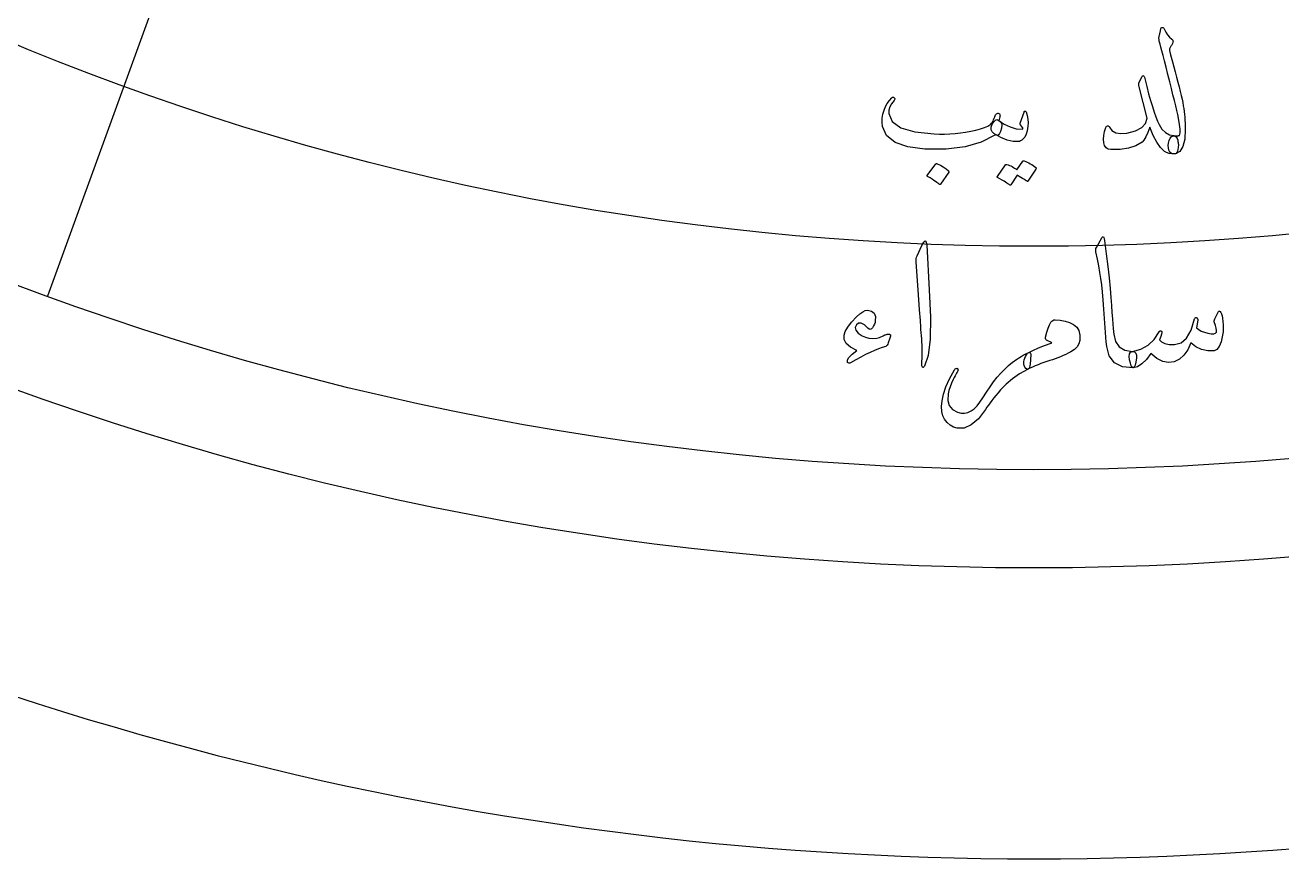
# Model space of a CAD drawing. Header units: millimetres. Extents: x -45 to 45, y -45 to 73.
# Drawn here: x -13.87 to 3.41, y -45 to -33.54 of the extents above; entities that cross this region are included whole.
import ezdxf

# ---------------------------------------------------------------- set-up
doc = ezdxf.new("R2010")
doc.units = ezdxf.units.MM
for name, color, linetype in [('CUT_OUTER', 1, 'Continuous'), ('ENGRAVE', 7, 'Continuous'), ('ENGRAVE_FINE', 8, 'Continuous'), ('GUIDE', 3, 'Continuous'), ('TEXT', 5, 'Continuous')]:
    doc.layers.add(name, color=color, linetype=linetype)

msp = doc.modelspace()

# ---------------------------------------------------------------- linework, layer by layer
at = {"layer": 'CUT_OUTER'}
msp.add_arc((0, -0.0002), 44.9998, 179.74001, 0.25885, dxfattribs=at)
at = {"layer": 'ENGRAVE'}
msp.add_circle((0, 0), 39.65, dxfattribs=at)
at = {"layer": 'ENGRAVE_FINE'}
msp.add_lwpolyline([(-13.5611, -37.2588), (-11.4591, -31.4837)], dxfattribs=at)
msp.add_circle((0, 0), 36.5771, dxfattribs=at)
at = {"layer": 'GUIDE'}
msp.add_circle((0, 0), 41, dxfattribs=at)
at = {"layer": 'TEXT'}
for points in [[(1.7432, -33.5935), (1.7465, -33.5827), (1.7514, -33.5748), (1.7577, -33.5699), (1.7656, -33.5679), (1.7727, -33.5688), (1.7792, -33.5722), (1.7851, -33.5781), (1.7902, -33.5866), (1.8117, -33.6306), (1.8367, -33.6692), (1.8653, -33.7022), (1.8973, -33.7297), (1.908, -33.7421), (1.9129, -33.7561), (1.9119, -33.7719), (1.905, -33.7894), (1.9, -33.7985), (1.8949, -33.8077), (1.8897, -33.8169), (1.8843, -33.8261), (1.8789, -33.8353), (1.8737, -33.8445), (1.8686, -33.8537), (1.8636, -33.8628), (1.866, -33.8842), (1.8794, -33.9437), (1.9041, -34.0411), (1.94, -34.1766), (1.96, -34.251), (1.9785, -34.3209), (1.9953, -34.3863), (2.0106, -34.4472), (2.0241, -34.5035), (2.0357, -34.555), (2.0454, -34.6017), (2.0532, -34.6437), (2.0596, -34.6834), (2.0651, -34.7231), (2.0699, -34.7629), (2.0738, -34.8027), (2.0768, -34.8427), (2.0791, -34.883), (2.0806, -34.9236), (2.0812, -34.9646), (2.0738, -35.1025), (2.0486, -35.2051), (2.0057, -35.2722), (1.9451, -35.3038), (1.9144, -35.3063), (1.8894, -35.299), (1.8701, -35.282), (1.8566, -35.2552), (1.8487, -35.2232), (1.8464, -35.1907), (1.8497, -35.1576), (1.8586, -35.1239), (1.8713, -35.0925), (1.8862, -35.0707), (1.9032, -35.0586), (1.9225, -35.056), (1.9375, -35.0562), (1.9509, -35.0563), (1.9628, -35.0565), (1.9731, -35.0565), (1.982, -35.0562), (1.9896, -35.0553), (1.9959, -35.0537), (2.0009, -35.0516), (2.0091, -35.018), (2.0096, -34.9677), (2.0024, -34.9005), (1.9875, -34.8166), (1.977, -34.7668), (1.9641, -34.7098), (1.949, -34.6455), (1.9315, -34.574), (1.9119, -34.4951), (1.8903, -34.4087), (1.8667, -34.3147), (1.8412, -34.2132), (1.8161, -34.1139), (1.794, -34.0267), (1.7748, -33.9515), (1.7585, -33.8885), (1.7452, -33.8375), (1.7349, -33.7985), (1.7277, -33.7717), (1.7236, -33.7569), (1.7197, -33.7375), (1.7188, -33.7165), (1.7208, -33.6941), (1.7256, -33.67), (1.7291, -33.658), (1.7322, -33.6466), (1.735, -33.636), (1.7374, -33.6261), (1.7394, -33.6169), (1.741, -33.6084), (1.7423, -33.6006), (1.7432, -33.5935)], [(1.943, -35.3061), (1.8973, -35.306), (1.8572, -35.3002), (1.8228, -35.2888), (1.7941, -35.2718), (1.7399, -35.2188), (1.688, -35.1453), (1.6385, -35.0514), (1.5913, -34.937), (1.5657, -35.0126), (1.5396, -35.0727), (1.513, -35.1171), (1.486, -35.1461), (1.4002, -35.1959), (1.3001, -35.2295), (1.1856, -35.2471), (1.0571, -35.2482), (1.0205, -35.2407), (0.9921, -35.2224), (0.9719, -35.1932), (0.9598, -35.1533), (0.9556, -35.1061), (0.9588, -35.055), (0.9695, -35.0002), (0.9876, -34.9415), (0.9912, -34.9335), (0.9961, -34.9274), (1.0021, -34.9232), (1.0093, -34.9209), (1.0185, -34.9209), (1.0262, -34.9237), (1.0322, -34.9294), (1.0366, -34.9378), (1.0724, -34.9866), (1.1247, -35.0168), (1.1936, -35.0282), (1.2789, -35.0209), (1.3965, -34.9893), (1.482, -34.9446), (1.5354, -34.8868), (1.5568, -34.8163), (1.4472, -34.3854), (1.4434, -34.3656), (1.4424, -34.3479), (1.4442, -34.3322), (1.4488, -34.3187), (1.4832, -34.2506), (1.4882, -34.2416), (1.493, -34.2351), (1.4976, -34.2312), (1.5021, -34.2297), (1.5084, -34.2328), (1.514, -34.2403), (1.5191, -34.2523), (1.5235, -34.2688), (1.5504, -34.3788), (1.5768, -34.48), (1.6029, -34.5725), (1.6285, -34.6563), (1.6533, -34.7313), (1.6772, -34.7976), (1.7, -34.8552), (1.7217, -34.9041), (1.7605, -34.9665), (1.8073, -35.0126), (1.8621, -35.0424), (1.9247, -35.0558), (1.9424, -35.0607), (1.9571, -35.073), (1.9689, -35.0926), (1.9778, -35.1196), (1.9805, -35.134), (1.9828, -35.1485), (1.9844, -35.1632), (1.9856, -35.1781), (1.9859, -35.1932), (1.985, -35.2084), (1.9831, -35.2239), (1.98, -35.2396), (1.9723, -35.2682), (1.9635, -35.2889), (1.9538, -35.3015), (1.943, -35.3061)], [(-0.4812, -34.85), (-0.4791, -34.8511), (-0.4771, -34.8523), (-0.4752, -34.8534), (-0.4735, -34.8545), (-0.4718, -34.8558), (-0.4699, -34.8574), (-0.4679, -34.8592), (-0.4658, -34.8613), (-0.4481, -34.8826), (-0.4414, -34.9127), (-0.4456, -34.9515), (-0.4609, -34.999), (-0.4749, -35.0279), (-0.489, -35.0458), (-0.5032, -35.053), (-0.5176, -35.0493), (-0.5248, -35.0457), (-0.531, -35.0441), (-0.536, -35.0445), (-0.54, -35.0468), (-0.7258, -35.1431), (-0.9478, -35.208), (-1.2057, -35.241), (-1.4991, -35.2411), (-1.7349, -35.2103), (-1.9106, -35.1478), (-2.0261, -35.0546), (-2.0814, -34.9312), (-2.0877, -34.8741), (-2.0864, -34.8175), (-2.0776, -34.7613), (-2.0613, -34.7055), (-2.0407, -34.6566), (-2.0163, -34.612), (-1.9881, -34.5718), (-1.956, -34.5359), (-1.95, -34.5316), (-1.9439, -34.5288), (-1.9377, -34.5278), (-1.9312, -34.5284), (-1.9253, -34.5314), (-1.9205, -34.5352), (-1.9169, -34.5397), (-1.9144, -34.545), (-1.9134, -34.55), (-1.9145, -34.5561), (-1.9175, -34.5631), (-1.9225, -34.5712), (-1.9572, -34.6165), (-1.9809, -34.6613), (-1.9934, -34.7056), (-1.9948, -34.7495), (-1.9482, -34.8622), (-1.8292, -34.9476), (-1.6376, -35.0049), (-1.3735, -35.0329), (-1.3008, -35.0345), (-1.2281, -35.0338), (-1.1555, -35.0308), (-1.0829, -35.0253), (-1.0109, -35.0175), (-0.9399, -35.0072), (-0.8698, -34.9946), (-0.8007, -34.9796), (-0.7336, -34.9622), (-0.6786, -34.9444), (-0.6357, -34.9263), (-0.6048, -34.908), (-0.5929, -34.8982), (-0.5818, -34.8862), (-0.5718, -34.8719), (-0.5627, -34.8554), (-0.5541, -34.837), (-0.5456, -34.8168), (-0.5373, -34.795), (-0.5291, -34.7716), (-0.5259, -34.7644), (-0.5211, -34.7584), (-0.5146, -34.7535), (-0.5065, -34.7497), (-0.4979, -34.7477), (-0.4898, -34.7483), (-0.4824, -34.7513), (-0.4755, -34.7568), (-0.4701, -34.7644), (-0.4669, -34.7736), (-0.4659, -34.7844), (-0.4672, -34.7969)], [(-0.5509, -35.0266), (-0.5748, -35.0033), (-0.587, -34.9744), (-0.5872, -34.9398), (-0.5757, -34.8996), (-0.5515, -34.8638), (-0.5296, -34.8421), (-0.5098, -34.8344), (-0.4923, -34.8409), (-0.4094, -34.8971), (-0.3261, -34.9367), (-0.2425, -34.9597), (-0.1587, -34.9662), (-0.1558, -34.9656), (-0.1537, -34.964), (-0.1524, -34.9612), (-0.152, -34.9573), (-0.154, -34.95), (-0.1603, -34.939), (-0.1707, -34.9244), (-0.1852, -34.9061), (-0.188, -34.9005), (-0.1896, -34.895), (-0.1901, -34.8894), (-0.1896, -34.8839), (-0.1354, -34.7309), (-0.1329, -34.7251), (-0.1298, -34.7209), (-0.1262, -34.7185), (-0.1221, -34.7176), (-0.1179, -34.7184), (-0.1143, -34.7204), (-0.1113, -34.7239), (-0.1088, -34.7288), (-0.0923, -34.7787), (-0.0824, -34.8282), (-0.0792, -34.8775), (-0.0826, -34.9265), (-0.0937, -34.9874), (-0.1086, -35.0369), (-0.1275, -35.075), (-0.1503, -35.1017), (-0.1677, -35.1163), (-0.1836, -35.127), (-0.1981, -35.1339), (-0.2111, -35.1369), (-0.2864, -35.138), (-0.3682, -35.12), (-0.4564, -35.0829), (-0.5509, -35.0266)], [(-0.1539, -35.4081), (-0.1511, -35.4053), (-0.1471, -35.4037), (-0.142, -35.4031), (-0.1358, -35.4037), (-0.1135, -35.412), (-0.092, -35.421), (-0.0711, -35.431), (-0.051, -35.4417), (-0.0314, -35.4534), (-0.0122, -35.4661), (0.0066, -35.48), (0.025, -35.495), (0.0285, -35.4996), (0.0301, -35.5044), (0.0297, -35.5096), (0.0272, -35.515), (-0.0821, -35.6836), (-0.0851, -35.6859), (-0.0895, -35.6858), (-0.0954, -35.6836), (-0.1026, -35.6791), (-0.1076, -35.675), (-0.1157, -35.6694), (-0.127, -35.6622), (-0.1413, -35.6535), (-0.1589, -35.6431), (-0.1799, -35.6308), (-0.2044, -35.6167), (-0.2321, -35.6008), (-0.3198, -35.7311), (-0.3238, -35.7351), (-0.329, -35.7361), (-0.3352, -35.7339), (-0.3426, -35.7287), (-0.349, -35.7242), (-0.3591, -35.7175), (-0.3728, -35.7084), (-0.3902, -35.6971), (-0.4116, -35.6836), (-0.4372, -35.6677), (-0.4671, -35.6496), (-0.5011, -35.6291), (-0.5046, -35.6258), (-0.5061, -35.6224), (-0.5057, -35.6191), (-0.5032, -35.6158), (-0.3899, -35.4551), (-0.387, -35.4524), (-0.383, -35.4507), (-0.3779, -35.4502), (-0.3717, -35.4509), (-0.3528, -35.4571), (-0.3344, -35.4643), (-0.3166, -35.4724), (-0.2994, -35.4815), (-0.2828, -35.4914), (-0.2667, -35.502), (-0.2512, -35.5133), (-0.2362, -35.5253)], [(-1.3489, -35.4449), (-1.3459, -35.4423), (-1.3419, -35.4407), (-1.3368, -35.4404), (-1.3306, -35.4412), (-1.2872, -35.4603), (-1.2464, -35.4831), (-1.2083, -35.5097), (-1.1728, -35.54), (-1.1694, -35.5446), (-1.1679, -35.5491), (-1.1685, -35.5535), (-1.1711, -35.5579), (-1.284, -35.7228), (-1.2881, -35.7267), (-1.2933, -35.7275), (-1.2995, -35.7252), (-1.3067, -35.7198), (-1.313, -35.7151), (-1.3229, -35.7081), (-1.3364, -35.6987), (-1.3535, -35.6869), (-1.3745, -35.6728), (-1.3997, -35.6563), (-1.429, -35.6373), (-1.4625, -35.616), (-1.467, -35.6125), (-1.4691, -35.609), (-1.469, -35.6057), (-1.4665, -35.6025)], [(0.9325, -36.4604), (0.937, -36.4528), (0.9412, -36.4477), (0.9452, -36.4451), (0.949, -36.445), (0.9548, -36.4482), (0.9602, -36.4579), (0.9651, -36.4741), (0.9696, -36.497), (0.9946, -36.6829), (1.0157, -36.8549), (1.0329, -37.013), (1.0461, -37.1571), (1.0555, -37.2803), (1.0641, -37.3908), (1.072, -37.4885), (1.079, -37.5735), (1.085, -37.6456), (1.0899, -37.705), (1.0937, -37.7516), (1.0963, -37.7854), (1.1215, -37.8862), (1.1729, -37.9593), (1.2506, -38.0046), (1.3546, -38.022), (1.3837, -38.0284), (1.4027, -38.0452), (1.4117, -38.0724), (1.4107, -38.1099), (1.4011, -38.1693), (1.3899, -38.2119), (1.377, -38.2377), (1.3627, -38.2466), (1.2158, -38.2325), (1.1065, -38.1787), (1.0348, -38.0854), (1.0008, -37.953), (0.9943, -37.8893), (0.9884, -37.8255), (0.9829, -37.7616), (0.9778, -37.6974), (0.9731, -37.6331), (0.9686, -37.5687), (0.9642, -37.504), (0.96, -37.4393), (0.9522, -37.3157), (0.9429, -37.2045), (0.9321, -37.1057), (0.9199, -37.0192), (0.9059, -36.9363), (0.89, -36.8479), (0.8723, -36.754), (0.8527, -36.6548), (0.85, -36.6369), (0.85, -36.6205), (0.8529, -36.6056), (0.8585, -36.5922)], [(-1.5399, -36.5649), (-1.5148, -36.5197), (-1.4956, -36.5042), (-1.4822, -36.5185), (-1.4744, -36.5626), (-1.4426, -37.1763), (-1.4232, -37.5529), (-1.4269, -37.8531), (-1.4544, -38.0767), (-1.506, -38.2238), (-1.5148, -38.2356), (-1.5225, -38.2418), (-1.529, -38.2425), (-1.5344, -38.2376), (-1.5385, -38.2301), (-1.5413, -38.2205), (-1.5427, -38.2087), (-1.5428, -38.1948), (-1.5384, -38.0867), (-1.5388, -37.9718), (-1.5439, -37.8502), (-1.5536, -37.7218), (-1.5555, -37.6883), (-1.5616, -37.5978), (-1.5717, -37.4501), (-1.5858, -37.2455), (-1.62, -36.7914), (-1.6202, -36.7674), (-1.618, -36.7453), (-1.6135, -36.7251), (-1.6066, -36.707)], [(-2.003, -37.9058), (-2.0106, -37.9226), (-2.019, -37.9362), (-2.0282, -37.9466), (-2.0382, -37.9539), (-2.0871, -37.9694), (-2.1392, -37.9884), (-2.1946, -38.0109), (-2.2532, -38.0369), (-2.3151, -38.0664), (-2.3804, -38.0998), (-2.4491, -38.1369), (-2.5211, -38.1778), (-2.5335, -38.1826), (-2.5443, -38.1837), (-2.5536, -38.1812), (-2.5615, -38.1751), (-2.5635, -38.1726), (-2.565, -38.1704), (-2.5658, -38.1687), (-2.566, -38.1672), (-2.5653, -38.1401), (-2.5435, -38.1049), (-2.5007, -38.0618), (-2.4369, -38.0105), (-2.5232, -37.9643), (-2.5811, -37.914), (-2.6105, -37.8595), (-2.6116, -37.8011), (-2.5945, -37.748), (-2.56, -37.6876), (-2.5083, -37.6199), (-2.4394, -37.5448), (-2.395, -37.5049), (-2.3549, -37.4769), (-2.3189, -37.4609), (-2.2871, -37.4567), (-2.2332, -37.4688), (-2.1976, -37.4971), (-2.1803, -37.5419), (-2.1814, -37.6032), (-2.1856, -37.6258), (-2.1934, -37.6488), (-2.2046, -37.6722), (-2.2193, -37.696), (-2.2345, -37.7138), (-2.2501, -37.7211), (-2.266, -37.7181), (-2.2823, -37.7048), (-2.3318, -37.6591), (-2.3748, -37.6359), (-2.4115, -37.6353), (-2.4418, -37.6573), (-2.4582, -37.6944), (-2.4503, -37.7318), (-2.418, -37.7695), (-2.3612, -37.8076), (-2.317, -37.8275), (-2.2691, -37.8395), (-2.2176, -37.8435), (-2.1625, -37.8395), (-2.1442, -37.8356), (-2.1249, -37.8297), (-2.1046, -37.8216), (-2.0832, -37.8114), (-2.0718, -37.806), (-2.0607, -37.801), (-2.05, -37.7965), (-2.0396, -37.7925), (-2.0297, -37.789), (-2.0204, -37.7863), (-2.0119, -37.7844), (-2.004, -37.7831), (-1.9845, -37.785), (-1.974, -37.7954), (-1.9723, -37.8144), (-1.9795, -37.842)], [(2.5392, -37.473), (2.5444, -37.4689), (2.5508, -37.4698), (2.5585, -37.4755), (2.5675, -37.4861), (2.5776, -37.5045), (2.5861, -37.5312), (2.5931, -37.5661), (2.5984, -37.6092), (2.6026, -37.6584), (2.6032, -37.7065), (2.6004, -37.7537), (2.594, -37.7998), (2.5722, -37.8902), (2.5455, -37.9558), (2.5139, -37.9967), (2.4774, -38.0129), (2.3887, -38.0134), (2.3055, -37.9956), (2.228, -37.9594), (2.1562, -37.9049), (2.1143, -37.9996), (2.0624, -38.0746), (2.0003, -38.1296), (1.9282, -38.1648), (1.8511, -38.1755), (1.7719, -38.1598), (1.6906, -38.1179), (1.6074, -38.0496), (1.546, -38.1342), (1.4847, -38.1952), (1.4235, -38.2327), (1.3627, -38.2466), (1.3501, -38.2402), (1.3377, -38.22), (1.3254, -38.1861), (1.3134, -38.1384), (1.308, -38.0911), (1.3131, -38.0559), (1.3286, -38.0329), (1.3546, -38.022), (1.4695, -37.9916), (1.5688, -37.9368), (1.6523, -37.8578), (1.7199, -37.7546), (1.7236, -37.749), (1.7276, -37.7449), (1.732, -37.7424), (1.7368, -37.7414), (1.7428, -37.7417), (1.7481, -37.7433), (1.753, -37.7462), (1.7572, -37.7504), (1.7602, -37.7637), (1.7558, -37.7867), (1.744, -37.8195), (1.7248, -37.8619), (1.754, -37.8926), (1.7981, -37.9142), (1.8573, -37.9265), (1.9314, -37.9295), (2.0223, -37.9055), (2.0991, -37.8386), (2.1616, -37.7289), (2.2097, -37.5765), (2.2121, -37.5687), (2.2152, -37.563), (2.219, -37.5595), (2.2236, -37.5582), (2.2306, -37.5584), (2.2368, -37.5599), (2.2421, -37.5627), (2.2465, -37.5668), (2.25, -37.5729), (2.2522, -37.579), (2.2532, -37.5852), (2.253, -37.5914), (2.2343, -37.6977), (2.265, -37.7218), (2.3014, -37.7424), (2.3437, -37.7595), (2.3916, -37.7731), (2.438, -37.7809), (2.473, -37.781), (2.4964, -37.7734), (2.5084, -37.758), (2.5112, -37.7356), (2.5067, -37.7043), (2.4952, -37.6641), (2.4764, -37.6149), (2.4782, -37.6006), (2.4892, -37.5722), (2.5096, -37.5297), (2.5392, -37.473)], [(-0.0905, -38.046), (-0.0171, -38.0095), (0.0621, -37.9748), (0.1471, -37.9418), (0.238, -37.9104), (0.2442, -37.9067), (0.2454, -37.9029), (0.2416, -37.8992), (0.2329, -37.8955), (0.1902, -37.8782), (0.1742, -37.8696), (0.1638, -37.8584), (0.1591, -37.8447), (0.16, -37.8284), (0.1775, -37.7601), (0.1956, -37.7027), (0.2143, -37.6563), (0.2337, -37.6207), (0.2465, -37.6064), (0.2602, -37.5962), (0.2749, -37.59), (0.2906, -37.5878), (0.3624, -37.5942), (0.4286, -37.6071), (0.4895, -37.6265), (0.5449, -37.6525), (0.5879, -37.6873), (0.6165, -37.7357), (0.6308, -37.7977), (0.6307, -37.8735), (0.617, -37.9188), (0.592, -37.9597), (0.5555, -37.996), (0.5076, -38.0277), (0.4725, -38.0463), (0.4373, -38.0639), (0.4019, -38.0803), (0.3662, -38.0955), (0.3303, -38.1098), (0.2938, -38.1233), (0.2568, -38.136), (0.2193, -38.1479), (0.177, -38.161), (0.1359, -38.1748), (0.0958, -38.1894), (0.0568, -38.2047), (0.0187, -38.2205), (-0.0186, -38.2369), (-0.0552, -38.2536), (-0.091, -38.2708), (-0.112, -38.2565), (-0.127, -38.2388), (-0.1359, -38.2177), (-0.1388, -38.1932), (-0.1373, -38.1645), (-0.1329, -38.1383), (-0.1258, -38.1146), (-0.1158, -38.0934)], [(-0.091, -38.2708), (-0.1966, -38.3303), (-0.293, -38.3972), (-0.3803, -38.4713), (-0.4585, -38.5529), (-0.4912, -38.5906), (-0.522, -38.6271), (-0.5509, -38.6623), (-0.5779, -38.6962), (-0.603, -38.7289), (-0.6262, -38.7604), (-0.6475, -38.7907), (-0.6669, -38.8197), (-0.7646, -38.948), (-0.8622, -39.0339), (-0.9595, -39.0773), (-1.0563, -39.0784), (-1.1075, -39.0631), (-1.1533, -39.0376), (-1.1935, -39.0019), (-1.2282, -38.956), (-1.2516, -38.9084), (-1.2653, -38.8498), (-1.2693, -38.7803), (-1.2636, -38.6999), (-1.2451, -38.6118), (-1.2103, -38.5117), (-1.1595, -38.3995), (-1.0928, -38.2753), (-1.0872, -38.2686), (-1.0811, -38.2631), (-1.0743, -38.2589), (-1.067, -38.256), (-1.06, -38.2548), (-1.0543, -38.2557), (-1.05, -38.2588), (-1.0469, -38.2641), (-1.0451, -38.2711), (-1.0441, -38.2773), (-1.0441, -38.2824), (-1.045, -38.2866), (-1.0472, -38.2907), (-1.051, -38.298), (-1.0565, -38.3085), (-1.0637, -38.3223), (-1.0726, -38.3393), (-1.0832, -38.3596), (-1.0954, -38.3831), (-1.1093, -38.4098), (-1.134, -38.459), (-1.1542, -38.5084), (-1.17, -38.5579), (-1.1814, -38.6075), (-1.1862, -38.6959), (-1.1665, -38.7673), (-1.122, -38.8216), (-1.0529, -38.8586), (-1.002, -38.8717), (-0.9537, -38.8731), (-0.908, -38.8628), (-0.865, -38.8408), (-0.8236, -38.8105), (-0.7827, -38.7701), (-0.7423, -38.7197), (-0.7025, -38.6592), (-0.6536, -38.5813), (-0.6043, -38.5085), (-0.5547, -38.4405), (-0.5046, -38.3775), (-0.4539, -38.3193), (-0.402, -38.2657), (-0.3491, -38.2167), (-0.2951, -38.1723), (-0.273, -38.1552), (-0.2498, -38.1386), (-0.2255, -38.1225), (-0.2002, -38.1068), (-0.1739, -38.0913), (-0.1469, -38.0761), (-0.1191, -38.061), (-0.0905, -38.046), (-0.0696, -38.0379), (-0.0547, -38.0385), (-0.0457, -38.0479), (-0.0428, -38.066), (-0.0441, -38.0895), (-0.0456, -38.1126), (-0.0473, -38.1351), (-0.0492, -38.1572), (-0.0513, -38.1787), (-0.0539, -38.1994), (-0.0571, -38.2193), (-0.0606, -38.2384), (-0.0635, -38.247), (-0.0695, -38.2552), (-0.0787, -38.2632), (-0.091, -38.2708)]]:
    msp.add_lwpolyline(points, close=True, dxfattribs=at)

doc.saveas('drawing.dxf')
